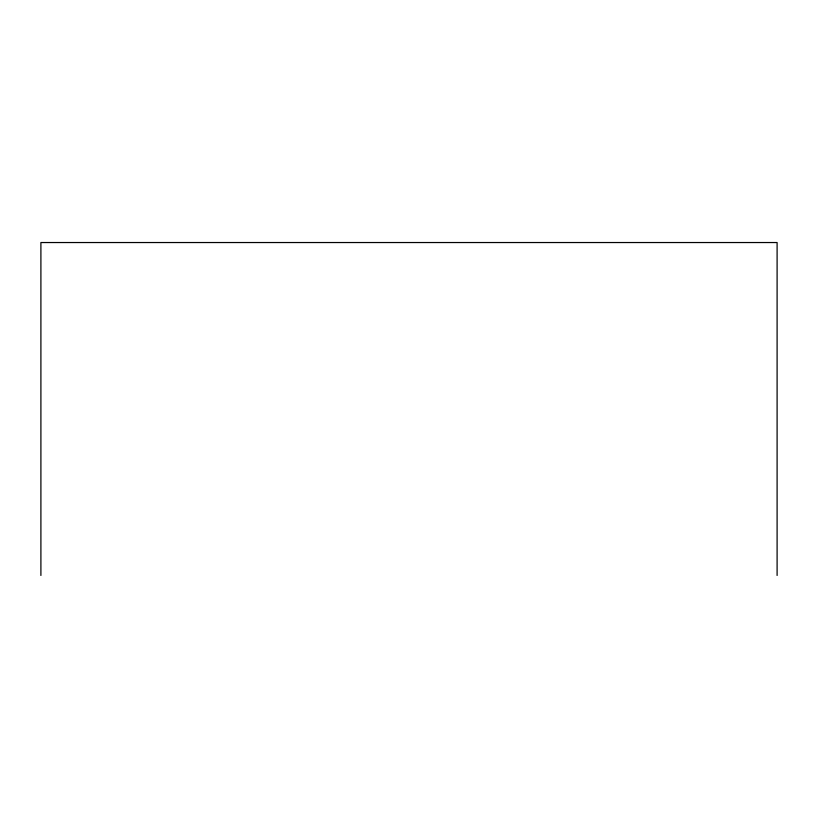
<?xml version="1.0" encoding="UTF-8"?>
<svg xmlns="http://www.w3.org/2000/svg" width="818" height="818" viewBox="0 0 818 818"><rect width="100%" height="100%" fill="white"/><g stroke="black" fill="none" stroke-linecap="round" stroke-linejoin="round"><path stroke-width="1.23" d="M777.1 575.463L777.1 242.537L40.9 242.537L40.9 575.463"/></g></svg>
